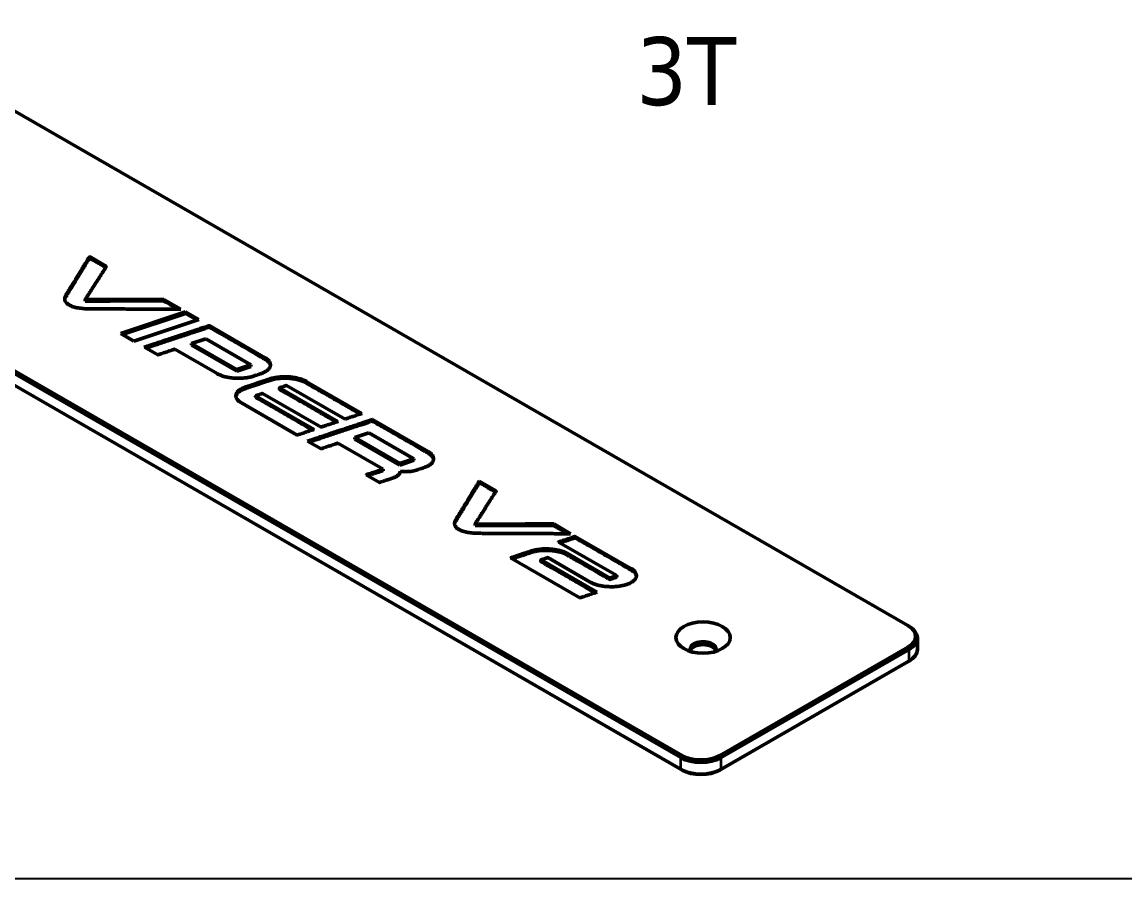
# Model space of a CAD drawing. Header units: millimetres. Extents: x 15 to 962, y -15 to 456.
# Drawn here: x 136.6 to 323.3, y -15.2 to 129.8 of the extents above; entities that cross this region are included whole.
import ezdxf

# ---------------------------------------------------------------- set-up
doc = ezdxf.new("R2010")
doc.units = ezdxf.units.MM
doc.layers.add('외형선(ISO)', color=7, linetype='Continuous', lineweight=50)
doc.layers.add('좁은 외형선(ISO)', color=7, linetype='Continuous', lineweight=35)
doc.styles.get("Standard").update_dxf_attribs({"font": 'tahoma.ttf'})

msp = doc.modelspace()

# ---------------------------------------------------------------- linework, layer by layer
at = {"color": 1}
msp.add_lwpolyline([(14.54, 455.92), (962.05, 455.92), (962.05, -15.22), (14.54, -15.22)], close=True, dxfattribs=at)
at = {"layer": '외형선(ISO)'}
for p, q in [((130.96, 117.23), (286.53, 27.65)), ((248.34, 5.66), (92.78, 95.25)), ((92.57, 94.88), (248.13, 5.3)), ((248.13, 3.33), (92.57, 92.92)), ((92.78, 92.79), (248.34, 3.21)), ((148.05, 90.08), (148.05, 89.83)), ((148.05, 90.08), (150.92, 88.43)), ((144.03, 83.51), (144.03, 83.26)), ((147.33, 82.81), (147.33, 82.57)), ((160.64, 82.83), (163.5, 81.18)), ((160.64, 82.83), (160.64, 82.58)), ((153.33, 77.09), (164.28, 80.73)), ((164.28, 80.48), (153.6, 76.93)), ((164.28, 80.73), (166.54, 79.43)), ((164.28, 80.73), (164.28, 80.48)), ((166.27, 79.34), (164.28, 80.48)), ((166.54, 79.43), (155.58, 75.79)), ((168.32, 78.4), (177.74, 72.98)), ((168.32, 78.4), (168.32, 78.16)), ((155.58, 75.79), (153.33, 77.09)), ((159.62, 73.46), (157.37, 74.76)), ((167.72, 76.16), (165.33, 75.37)), ((165.33, 75.37), (165.33, 75.12)), ((165.33, 75.37), (172.97, 70.97)), ((165.33, 75.12), (172.97, 70.72)), ((175.35, 71.76), (167.72, 76.16)), ((169.65, 70.29), (162.48, 74.42)), ((177.74, 72.98), (177.74, 72.73)), ((172.97, 70.97), (175.35, 71.76)), ((172.97, 70.72), (175.35, 71.51)), ((172.97, 70.97), (172.97, 70.72)), ((175.35, 71.76), (175.35, 71.51)), ((178.55, 69.38), (178.55, 69.13)), ((174.5, 68.03), (174.5, 67.79)), ((180.2, 67.88), (190.1, 62.19)), ((180.2, 67.88), (180.2, 67.64)), ((191.29, 62.58), (181.39, 68.28)), ((184.72, 68.96), (194.14, 63.53)), ((184.72, 68.96), (184.72, 68.71)), ((176.16, 66.54), (186.05, 60.84)), ((176.16, 66.54), (176.16, 66.29)), ((187.24, 61.24), (177.35, 66.93)), ((183.19, 59.89), (173.77, 65.32)), ((195.93, 62.51), (205.35, 57.08)), ((195.93, 62.51), (195.93, 62.26)), ((195.32, 60.26), (192.94, 59.47)), ((202.96, 55.86), (195.32, 60.26)), ((187.23, 57.57), (184.97, 58.87)), ((197.72, 54.12), (190.08, 58.52)), ((192.94, 59.47), (192.94, 59.22)), ((192.94, 59.47), (200.58, 55.07)), ((192.94, 59.22), (200.58, 54.82)), ((205.35, 57.08), (205.35, 56.84)), ((200.58, 55.07), (202.96, 55.86)), ((200.58, 54.82), (202.96, 55.62)), ((200.58, 55.07), (200.58, 54.82)), ((202.96, 55.86), (202.96, 55.62)), ((197.12, 51.87), (194.86, 53.17)), ((197.72, 54.12), (197.72, 53.87)), ((214.02, 52.09), (216.88, 50.44)), ((214.02, 52.09), (214.02, 51.84)), ((210, 45.52), (210, 45.27)), ((213.3, 44.83), (213.3, 44.58)), ((226.6, 44.84), (229.47, 43.19)), ((226.6, 44.84), (226.6, 44.6)), ((237.28, 36.1), (227.39, 41.79)), ((230.25, 42.74), (230.25, 42.5)), ((230.25, 42.74), (239.67, 37.32)), ((222.75, 40.25), (222.75, 40)), ((228.92, 39.83), (236.09, 35.7)), ((228.92, 39.83), (228.92, 39.58)), ((231.03, 32.34), (219.29, 39.1)), ((224.41, 38.75), (233.89, 33.29)), ((224.41, 38.75), (224.41, 38.51)), ((232.76, 35.02), (225.6, 39.15)), ((236.09, 35.7), (236.09, 35.46)), ((237.28, 36.1), (237.28, 35.85)), ((239.67, 37.32), (239.67, 37.07)), ((286.54, 27.64), (286.75, 27.52)), ((288.14, 23.61), (288.14, 25.57)), ((286.53, 23.99), (254.71, 5.66)), ((254.92, 5.3), (286.74, 23.62)), ((254.71, 3.21), (286.53, 21.53)), ((286.74, 21.66), (254.92, 3.33)), ((286.54, 21.54), (286.75, 21.66))]:
    msp.add_line(p, q, dxfattribs=at)
msp.add_ellipse((251.88, 25.62), major_axis=(4.6, 0), ratio=0.575862, dxfattribs=at)
for centre, major_axis, start_param, end_param in [((283.34, 25.82), (4.5, 0), 5.497787, 7.068583), ((283.34, 25.57), (4.8, 0), 5.497787, 7.064731), ((251.88, 23.65), (-2.2, 0), 2.821974, 6.602804), ((251.88, 23.16), (2.2, 0), 0.194825, 2.946768), ((283.34, 23.61), (4.8, 0), 5.497787, 6.283185), ((283.34, 23.37), (4.5, 0), 5.497787, 5.50164), ((251.52, 7.5), (-4.5, 0), 0.785398, 2.356194), ((251.52, 7.25), (4.8, 0), 3.926991, 5.497787), ((251.52, 5.29), (-4.8, 0), 0.785398, 2.356194), ((251.52, 5.04), (4.5, 0), 3.926991, 5.497787)]:
    msp.add_ellipse(centre, major_axis=major_axis, ratio=0.575862, start_param=start_param, end_param=end_param, dxfattribs=at)
for points, knots in [([(144.03, 83.51), (144.03, 83.51), (144.05, 83.54), (144.08, 83.59), (144.14, 83.68), (144.21, 83.8), (144.3, 83.95), (144.41, 84.12), (144.53, 84.32), (144.71, 84.62), (144.97, 85.05), (145.44, 85.8), (146.04, 86.79), (146.65, 87.78), (147.11, 88.53), (147.37, 88.96), (147.56, 89.26), (147.68, 89.46), (147.78, 89.64), (147.87, 89.78), (147.95, 89.9), (148, 89.99), (148.03, 90.05), (148.05, 90.07), (148.05, 90.08)], [-1.209734, -1.209734, -1.209734, -1.209734, -1.206264, -1.196148, -1.17983, -1.157753, -1.13036, -1.098094, -1.061397, -1.020713, -0.929156, -0.826967, -0.604867, -0.382767, -0.280578, -0.189021, -0.148337, -0.11164, -0.079374, -0.051981, -0.029904, -0.013586, -0.00347, 0, 0, 0, 0]), ([(148.05, 89.83), (148.05, 89.82), (148.03, 89.8), (148, 89.75), (147.95, 89.66), (147.87, 89.54), (147.78, 89.39), (147.68, 89.22), (147.56, 89.02), (147.37, 88.71), (147.11, 88.29), (146.65, 87.53), (146.04, 86.55), (145.44, 85.56), (144.97, 84.8), (144.71, 84.38), (144.53, 84.07), (144.41, 83.88), (144.3, 83.7), (144.21, 83.55), (144.14, 83.43), (144.08, 83.35), (144.05, 83.29), (144.03, 83.27), (144.03, 83.26)], [0, 0, 0, 0, 0.00347, 0.013586, 0.029904, 0.051981, 0.079374, 0.11164, 0.148337, 0.189021, 0.280578, 0.382767, 0.604867, 0.826967, 0.929156, 1.020713, 1.061397, 1.098094, 1.13036, 1.157753, 1.17983, 1.196148, 1.206264, 1.209734, 1.209734, 1.209734, 1.209734]), ([(150.8, 88.25), (150.8, 88.25), (150.78, 88.26), (150.73, 88.29), (150.65, 88.34), (150.56, 88.39), (150.43, 88.46), (150.24, 88.57), (149.92, 88.76), (149.49, 89.01), (149.05, 89.25), (148.73, 89.44), (148.54, 89.55), (148.41, 89.63), (148.32, 89.68), (148.24, 89.72), (148.18, 89.76), (148.13, 89.79), (148.09, 89.81), (148.07, 89.82), (148.06, 89.83), (148.05, 89.83)], [0.0161986, 0.0161986, 0.0161986, 0.0161986, 0.0174055, 0.0265781, 0.0373823, 0.0496701, 0.0632929, 0.0939503, 0.128168, 0.2025372, 0.2769063, 0.311124, 0.3417815, 0.3554043, 0.367692, 0.3784963, 0.3876688, 0.3950612, 0.4005252, 0.4039123, 0.4050743, 0.4050743, 0.4050743, 0.4050743]), ([(150.92, 88.43), (150.91, 88.42), (150.9, 88.4), (150.87, 88.35), (150.82, 88.28), (150.76, 88.18), (150.68, 88.05), (150.58, 87.9), (150.47, 87.73), (150.31, 87.47), (150.08, 87.11), (149.66, 86.46), (149.12, 85.62), (148.58, 84.77), (148.17, 84.13), (147.94, 83.77), (147.77, 83.51), (147.67, 83.34), (147.57, 83.19), (147.49, 83.06), (147.43, 82.96), (147.38, 82.89), (147.35, 82.84), (147.33, 82.82), (147.33, 82.81)], [-1.038741, -1.038741, -1.038741, -1.038741, -1.035762, -1.027076, -1.013064, -0.994108, -0.970587, -0.942881, -0.911371, -0.876438, -0.797822, -0.710077, -0.519371, -0.328664, -0.240919, -0.162303, -0.12737, -0.09586, -0.068155, -0.044633, -0.025677, -0.011666, -0.00298, 0, 0, 0, 0]), ([(147.96, 81.24), (147.8, 81.25), (147.49, 81.25), (147.03, 81.28), (146.57, 81.33), (146.12, 81.39), (145.69, 81.48), (145.29, 81.6), (144.92, 81.73), (144.59, 81.9), (144.31, 82.08), (144.11, 82.27), (143.96, 82.48), (143.88, 82.68), (143.85, 82.89), (143.87, 83.1), (143.92, 83.31), (143.99, 83.44), (144.03, 83.51)], [-0.6642697, -0.6642697, -0.6642697, -0.6642697, -0.6178595, -0.5710344, -0.5242492, -0.4778907, -0.4322506, -0.3874899, -0.3435943, -0.3003224, -0.2581105, -0.2186934, -0.1811028, -0.1445377, -0.1084094, -0.0723531, -0.036211, 0, 0, 0, 0]), ([(144.03, 83.26), (143.99, 83.19), (143.92, 83.06), (143.88, 82.9), (143.87, 82.82), (143.86, 82.8)], [0, 0, 0, 0, 0.03621102, 0.07235307, 0.08251559, 0.08251559, 0.08251559, 0.08251559]), ([(147.33, 82.81), (147.34, 82.81), (147.39, 82.81), (147.5, 82.81), (147.68, 82.81), (147.92, 82.81), (148.22, 82.81), (148.58, 82.81), (148.98, 82.81), (149.6, 82.82), (150.46, 82.82), (151.98, 82.82), (153.98, 82.82), (155.99, 82.82), (157.51, 82.83), (158.37, 82.83), (158.99, 82.83), (159.39, 82.83), (159.75, 82.83), (160.05, 82.83), (160.29, 82.83), (160.46, 82.83), (160.57, 82.83), (160.62, 82.83), (160.64, 82.83)], [-1.330586, -1.330586, -1.330586, -1.330586, -1.326769, -1.315643, -1.297695, -1.273412, -1.243283, -1.207793, -1.16743, -1.122682, -1.021978, -0.90958, -0.665293, -0.421006, -0.308608, -0.207904, -0.163156, -0.122793, -0.087303, -0.057174, -0.032891, -0.014943, -0.003817, 0, 0, 0, 0]), ([(160.64, 82.58), (160.62, 82.58), (160.57, 82.58), (160.46, 82.58), (160.29, 82.58), (160.05, 82.58), (159.75, 82.58), (159.39, 82.58), (158.99, 82.58), (158.37, 82.58), (157.51, 82.58), (155.99, 82.58), (153.98, 82.58), (151.98, 82.57), (150.46, 82.57), (149.6, 82.57), (148.98, 82.57), (148.58, 82.57), (148.22, 82.57), (147.92, 82.57), (147.68, 82.57), (147.5, 82.57), (147.39, 82.57), (147.34, 82.57), (147.33, 82.57)], [0, 0, 0, 0, 0.003817, 0.014943, 0.032891, 0.057174, 0.087303, 0.122793, 0.163156, 0.207904, 0.308608, 0.421006, 0.665293, 0.90958, 1.021978, 1.122682, 1.16743, 1.207793, 1.243283, 1.273412, 1.297695, 1.315643, 1.326769, 1.330586, 1.330586, 1.330586, 1.330586]), ([(163.07, 81.18), (163.07, 81.19), (162.99, 81.23), (162.83, 81.32), (162.5, 81.51), (162.07, 81.76), (161.64, 82.01), (161.31, 82.2), (161.12, 82.3), (160.99, 82.38), (160.9, 82.43), (160.83, 82.47), (160.76, 82.51), (160.71, 82.54), (160.67, 82.56), (160.65, 82.58), (160.64, 82.58), (160.64, 82.58)], [0.0606661, 0.0606661, 0.0606661, 0.0606661, 0.0632929, 0.0939503, 0.128168, 0.2025372, 0.2769063, 0.311124, 0.3417815, 0.3554043, 0.367692, 0.3784963, 0.3876688, 0.3950612, 0.4005252, 0.4039123, 0.4050743, 0.4050743, 0.4050743, 0.4050743]), ([(163.5, 81.18), (163.49, 81.18), (163.43, 81.18), (163.3, 81.18), (163.09, 81.18), (162.81, 81.18), (162.46, 81.18), (162.05, 81.19), (161.58, 81.19), (160.85, 81.19), (159.85, 81.19), (158.07, 81.2), (155.73, 81.21), (153.39, 81.22), (151.61, 81.23), (150.6, 81.23), (149.88, 81.24), (149.41, 81.24), (149, 81.24), (148.65, 81.24), (148.37, 81.24), (148.16, 81.24), (148.03, 81.24), (147.97, 81.24), (147.96, 81.24)], [-1.554386, -1.554386, -1.554386, -1.554386, -1.549927, -1.53693, -1.515963, -1.487596, -1.452398, -1.410939, -1.363788, -1.311513, -1.193872, -1.062569, -0.777193, -0.491817, -0.360514, -0.242873, -0.190598, -0.143447, -0.101988, -0.06679, -0.038423, -0.017456, -0.004459, 0, 0, 0, 0]), ([(157.37, 74.76), (157.38, 74.77), (157.42, 74.78), (157.51, 74.81), (157.65, 74.86), (157.85, 74.92), (158.1, 75.01), (158.39, 75.1), (158.72, 75.21), (159.23, 75.38), (159.94, 75.62), (161.19, 76.04), (162.84, 76.58), (164.49, 77.13), (165.75, 77.55), (166.45, 77.78), (166.96, 77.95), (167.3, 78.06), (167.59, 78.16), (167.83, 78.24), (168.03, 78.31), (168.18, 78.36), (168.27, 78.39), (168.31, 78.4), (168.32, 78.4)], [0, 0, 0, 0, 0.003629, 0.014206, 0.031268, 0.054353, 0.082996, 0.116735, 0.155106, 0.197647, 0.293382, 0.400234, 0.632469, 0.864704, 0.971557, 1.067292, 1.109832, 1.148204, 1.181942, 1.210586, 1.23367, 1.250733, 1.26131, 1.264939, 1.264939, 1.264939, 1.264939]), ([(168.32, 78.16), (168.31, 78.16), (168.27, 78.14), (168.18, 78.11), (168.03, 78.06), (167.83, 78), (167.59, 77.92), (167.3, 77.82), (166.96, 77.71), (166.45, 77.54), (165.75, 77.3), (164.49, 76.89), (162.84, 76.34), (161.19, 75.79), (159.94, 75.37), (159.23, 75.14), (158.72, 74.97), (158.39, 74.86), (158.1, 74.76), (157.85, 74.68), (157.7, 74.63), (157.64, 74.61), (157.64, 74.61)], [-1.264939, -1.264939, -1.264939, -1.264939, -1.26131, -1.250733, -1.23367, -1.210586, -1.181942, -1.148204, -1.109832, -1.067292, -0.971557, -0.864704, -0.632469, -0.400234, -0.293382, -0.197647, -0.155106, -0.116735, -0.082996, -0.054353, -0.031268, -0.031179, -0.031179, -0.031179, -0.031179]), ([(177.74, 72.73), (177.73, 72.74), (177.7, 72.76), (177.62, 72.8), (177.49, 72.88), (177.32, 72.97), (177.11, 73.1), (176.86, 73.24), (176.58, 73.41), (176.14, 73.66), (175.53, 74.01), (174.45, 74.63), (173.03, 75.45), (171.61, 76.26), (170.53, 76.89), (169.92, 77.24), (169.49, 77.49), (169.2, 77.65), (168.95, 77.8), (168.74, 77.92), (168.57, 78.02), (168.44, 78.09), (168.36, 78.13), (168.33, 78.15), (168.32, 78.16)], [-1.332494, -1.332494, -1.332494, -1.332494, -1.328672, -1.317529, -1.299556, -1.275238, -1.245065, -1.209525, -1.169104, -1.124292, -1.023444, -0.910885, -0.666247, -0.421609, -0.30905, -0.208202, -0.16339, -0.122969, -0.087429, -0.057256, -0.032938, -0.014965, -0.003822, 0, 0, 0, 0]), ([(162.48, 74.42), (162.47, 74.41), (162.46, 74.41), (162.44, 74.4), (162.4, 74.39), (162.35, 74.37), (162.29, 74.35), (162.21, 74.33), (162.12, 74.3), (161.99, 74.25), (161.81, 74.19), (161.48, 74.08), (161.05, 73.94), (160.62, 73.8), (160.29, 73.69), (160.11, 73.63), (159.97, 73.58), (159.89, 73.55), (159.81, 73.53), (159.75, 73.51), (159.69, 73.49), (159.66, 73.48), (159.63, 73.47), (159.62, 73.47), (159.62, 73.46)], [0, 0, 0, 0, 0.0009466, 0.0037059, 0.0081569, 0.014179, 0.0216511, 0.0304526, 0.0404625, 0.0515599, 0.0765343, 0.1044089, 0.1649918, 0.2255747, 0.2534493, 0.2784236, 0.2895211, 0.299531, 0.3083324, 0.3158046, 0.3218266, 0.3262777, 0.329037, 0.3299836, 0.3299836, 0.3299836, 0.3299836]), ([(177.74, 72.98), (177.83, 72.92), (178.01, 72.82), (178.22, 72.64), (178.4, 72.47), (178.54, 72.28), (178.63, 72.1), (178.68, 71.91), (178.69, 71.72), (178.66, 71.53), (178.59, 71.35), (178.48, 71.17), (178.33, 71), (178.14, 70.83), (177.92, 70.67), (177.65, 70.52), (177.35, 70.38), (177.13, 70.3), (177.01, 70.26)], [0, 0, 0, 0, 0.0388609, 0.0759735, 0.1116104, 0.1460458, 0.1795544, 0.2124096, 0.2448819, 0.2772374, 0.3097365, 0.3426331, 0.3761738, 0.4105988, 0.446142, 0.4830322, 0.521494, 0.561749, 0.561749, 0.561749, 0.561749]), ([(178.68, 71.64), (178.68, 71.65), (178.67, 71.72), (178.63, 71.85), (178.54, 72.04), (178.4, 72.22), (178.22, 72.4), (178.01, 72.57), (177.83, 72.68), (177.74, 72.73)], [-0.2160035, -0.2160035, -0.2160035, -0.2160035, -0.2124096, -0.1795544, -0.1460458, -0.1116104, -0.0759735, -0.0388609, 0, 0, 0, 0]), ([(175.82, 69.87), (175.7, 69.83), (175.46, 69.75), (175.07, 69.66), (174.67, 69.59), (174.26, 69.54), (173.85, 69.51), (173.43, 69.49), (173, 69.49), (172.58, 69.51), (172.17, 69.55), (171.76, 69.6), (171.36, 69.68), (170.98, 69.76), (170.61, 69.87), (170.26, 69.99), (169.94, 70.13), (169.74, 70.23), (169.65, 70.29)], [0, 0, 0, 0, 0.0412974, 0.0827637, 0.1244432, 0.1663395, 0.2084236, 0.250641, 0.2929195, 0.3351754, 0.3773204, 0.4192681, 0.4609401, 0.5022738, 0.5432287, 0.5837954, 0.6240033, 0.6639298, 0.6639298, 0.6639298, 0.6639298]), ([(174.5, 68.03), (174.5, 68.04), (174.52, 68.04), (174.55, 68.05), (174.6, 68.07), (174.68, 68.09), (174.77, 68.12), (174.88, 68.16), (175, 68.2), (175.19, 68.26), (175.45, 68.35), (175.91, 68.5), (176.52, 68.71), (177.13, 68.91), (177.59, 69.06), (177.86, 69.15), (178.04, 69.21), (178.17, 69.25), (178.27, 69.29), (178.37, 69.32), (178.44, 69.34), (178.49, 69.36), (178.53, 69.37), (178.54, 69.38), (178.55, 69.38)], [0, 0, 0, 0, 0.001341, 0.00525, 0.0115557, 0.0200869, 0.0306725, 0.0431412, 0.0573219, 0.0730434, 0.1084237, 0.1479128, 0.2337387, 0.3195647, 0.3590538, 0.3944341, 0.4101556, 0.4243363, 0.436805, 0.4473906, 0.4559218, 0.4622275, 0.4661365, 0.4674775, 0.4674775, 0.4674775, 0.4674775]), ([(178.55, 69.13), (178.54, 69.13), (178.53, 69.13), (178.49, 69.12), (178.44, 69.1), (178.37, 69.07), (178.27, 69.04), (178.17, 69.01), (178.04, 68.97), (177.86, 68.91), (177.59, 68.82), (177.13, 68.66), (176.52, 68.46), (175.91, 68.26), (175.45, 68.1), (175.19, 68.02), (175, 67.96), (174.88, 67.91), (174.77, 67.88), (174.68, 67.85), (174.6, 67.82), (174.55, 67.81), (174.52, 67.8), (174.5, 67.79), (174.5, 67.79)], [-0.4674775, -0.4674775, -0.4674775, -0.4674775, -0.4661365, -0.4622275, -0.4559218, -0.4473906, -0.436805, -0.4243363, -0.4101556, -0.3944341, -0.3590538, -0.3195647, -0.2337387, -0.1479128, -0.1084237, -0.0730434, -0.0573219, -0.0431412, -0.0306725, -0.0200869, -0.0115557, -0.00525, -0.001341, 0, 0, 0, 0]), ([(177.01, 70.26), (177.01, 70.26), (177.01, 70.26), (177, 70.26), (176.98, 70.25), (176.96, 70.25), (176.93, 70.24), (176.9, 70.23), (176.87, 70.21), (176.81, 70.2), (176.73, 70.17), (176.6, 70.12), (176.42, 70.06), (176.24, 70.01), (176.1, 69.96), (176.02, 69.93), (175.97, 69.92), (175.93, 69.9), (175.9, 69.89), (175.88, 69.88), (175.85, 69.88), (175.84, 69.87), (175.83, 69.87), (175.82, 69.87), (175.82, 69.87)], [0, 0, 0, 0, 0.0003944, 0.0015441, 0.0033987, 0.0059079, 0.0090214, 0.0126886, 0.0168595, 0.0214834, 0.0318895, 0.0435039, 0.068747, 0.09399, 0.1056044, 0.1160105, 0.1206345, 0.1248053, 0.1284725, 0.131586, 0.1340952, 0.1359498, 0.1370995, 0.1374939, 0.1374939, 0.1374939, 0.1374939]), ([(178.55, 69.38), (178.67, 69.42), (178.91, 69.49), (179.3, 69.58), (179.69, 69.65), (180.1, 69.71), (180.52, 69.74), (180.94, 69.76), (181.36, 69.75), (181.78, 69.73), (182.2, 69.7), (182.61, 69.64), (183.01, 69.57), (183.39, 69.48), (183.76, 69.38), (184.11, 69.26), (184.43, 69.12), (184.63, 69.01), (184.72, 68.96)], [0, 0, 0, 0, 0.0412843, 0.0827398, 0.1244105, 0.1663, 0.2083788, 0.2505924, 0.2928682, 0.3351224, 0.3772665, 0.4192138, 0.4608858, 0.5022196, 0.5431748, 0.5837416, 0.6239495, 0.6638761, 0.6638761, 0.6638761, 0.6638761]), ([(184.72, 68.71), (184.63, 68.77), (184.43, 68.87), (184.11, 69.01), (183.76, 69.13), (183.39, 69.24), (183.01, 69.33), (182.61, 69.4), (182.2, 69.45), (181.78, 69.49), (181.36, 69.51), (180.94, 69.51), (180.52, 69.5), (180.1, 69.46), (179.69, 69.41), (179.3, 69.34), (178.91, 69.25), (178.67, 69.17), (178.55, 69.13)], [-0.6638761, -0.6638761, -0.6638761, -0.6638761, -0.6239495, -0.5837416, -0.5431748, -0.5022196, -0.4608858, -0.4192138, -0.3772665, -0.3351224, -0.2928682, -0.2505924, -0.2083788, -0.1663, -0.1244105, -0.0827398, -0.0412843, 0, 0, 0, 0]), ([(173.77, 65.32), (173.68, 65.37), (173.5, 65.48), (173.29, 65.65), (173.11, 65.83), (172.97, 66.02), (172.88, 66.2), (172.83, 66.39), (172.82, 66.58), (172.85, 66.76), (172.92, 66.95), (173.03, 67.13), (173.18, 67.3), (173.37, 67.47), (173.59, 67.63), (173.86, 67.78), (174.16, 67.91), (174.38, 67.99), (174.5, 68.03)], [0, 0, 0, 0, 0.0388609, 0.0759734, 0.1116102, 0.1460455, 0.1795539, 0.2124089, 0.2448812, 0.2772368, 0.3097365, 0.3426341, 0.3761766, 0.4106042, 0.4461509, 0.4830457, 0.5215134, 0.5617757, 0.5617757, 0.5617757, 0.5617757]), ([(174.5, 67.79), (174.38, 67.75), (174.16, 67.67), (173.86, 67.53), (173.59, 67.38), (173.37, 67.22), (173.18, 67.06), (173.03, 66.88), (172.92, 66.7), (172.86, 66.54), (172.84, 66.45), (172.83, 66.41)], [-0.5617757, -0.5617757, -0.5617757, -0.5617757, -0.5215134, -0.4830457, -0.4461509, -0.4106042, -0.3761766, -0.3426341, -0.3097365, -0.2772368, -0.2586006, -0.2586006, -0.2586006, -0.2586006]), ([(181.39, 68.28), (181.39, 68.28), (181.39, 68.28), (181.38, 68.27), (181.36, 68.27), (181.34, 68.26), (181.31, 68.25), (181.28, 68.24), (181.25, 68.23), (181.19, 68.21), (181.12, 68.19), (180.98, 68.14), (180.8, 68.08), (180.62, 68.02), (180.48, 67.98), (180.41, 67.95), (180.35, 67.93), (180.32, 67.92), (180.28, 67.91), (180.26, 67.9), (180.24, 67.89), (180.22, 67.89), (180.21, 67.89), (180.21, 67.88), (180.2, 67.88)], [0, 0, 0, 0, 0.0003944, 0.0015441, 0.0033987, 0.0059079, 0.0090214, 0.0126886, 0.0168595, 0.0214834, 0.0318895, 0.0435039, 0.068747, 0.09399, 0.1056044, 0.1160105, 0.1206345, 0.1248053, 0.1284725, 0.131586, 0.1340952, 0.1359498, 0.1370995, 0.1374939, 0.1374939, 0.1374939, 0.1374939]), ([(189.83, 62.1), (189.77, 62.13), (189.65, 62.2), (189.43, 62.32), (189.17, 62.48), (188.87, 62.65), (188.41, 62.91), (187.77, 63.28), (186.64, 63.93), (185.15, 64.79), (183.66, 65.65), (182.53, 66.3), (181.89, 66.67), (181.43, 66.93), (181.13, 67.11), (180.87, 67.26), (180.64, 67.39), (180.46, 67.49), (180.33, 67.57), (180.25, 67.61), (180.21, 67.63), (180.2, 67.64)], [-1.36073, -1.36073, -1.36073, -1.36073, -1.338806, -1.307129, -1.269816, -1.227381, -1.180335, -1.07446, -0.95629, -0.699458, -0.442626, -0.324455, -0.218581, -0.171534, -0.129099, -0.091787, -0.06011, -0.03458, -0.01571, -0.004013, 0, 0, 0, 0]), ([(193.87, 63.44), (193.83, 63.47), (193.71, 63.54), (193.51, 63.65), (193.26, 63.8), (192.98, 63.96), (192.54, 64.21), (191.93, 64.56), (190.85, 65.18), (189.43, 66), (188.01, 66.82), (186.94, 67.44), (186.33, 67.79), (185.89, 68.04), (185.6, 68.21), (185.35, 68.35), (185.14, 68.47), (184.97, 68.57), (184.84, 68.64), (184.77, 68.69), (184.73, 68.71), (184.72, 68.71)], [-1.294308, -1.294308, -1.294308, -1.294308, -1.275238, -1.245065, -1.209525, -1.169104, -1.124292, -1.023444, -0.910885, -0.666247, -0.421609, -0.30905, -0.208202, -0.16339, -0.122969, -0.087429, -0.057256, -0.032938, -0.014965, -0.003822, 0, 0, 0, 0]), ([(177.35, 66.93), (177.35, 66.93), (177.34, 66.93), (177.33, 66.93), (177.31, 66.92), (177.29, 66.92), (177.27, 66.91), (177.23, 66.9), (177.2, 66.89), (177.14, 66.87), (177.07, 66.84), (176.93, 66.8), (176.75, 66.74), (176.57, 66.68), (176.44, 66.63), (176.36, 66.61), (176.3, 66.59), (176.27, 66.58), (176.24, 66.56), (176.21, 66.56), (176.19, 66.55), (176.17, 66.54), (176.16, 66.54), (176.16, 66.54), (176.16, 66.54)], [0, 0, 0, 0, 0.0003944, 0.0015441, 0.0033987, 0.0059079, 0.0090214, 0.0126886, 0.0168595, 0.0214834, 0.0318895, 0.0435039, 0.068747, 0.09399, 0.1056044, 0.1160105, 0.1206345, 0.1248053, 0.1284725, 0.131586, 0.1340952, 0.1359498, 0.1370995, 0.1374939, 0.1374939, 0.1374939, 0.1374939]), ([(185.78, 60.75), (185.73, 60.78), (185.6, 60.85), (185.38, 60.98), (185.12, 61.13), (184.82, 61.3), (184.36, 61.57), (183.72, 61.93), (182.59, 62.59), (181.1, 63.44), (179.61, 64.3), (178.48, 64.96), (177.84, 65.32), (177.38, 65.59), (177.08, 65.76), (176.82, 65.91), (176.6, 66.04), (176.42, 66.14), (176.28, 66.22), (176.2, 66.27), (176.16, 66.29), (176.16, 66.29)], [-1.36073, -1.36073, -1.36073, -1.36073, -1.338806, -1.307129, -1.269816, -1.227381, -1.180335, -1.07446, -0.95629, -0.699458, -0.442626, -0.324455, -0.218581, -0.171534, -0.129099, -0.091787, -0.06011, -0.03458, -0.01571, -0.004013, 0, 0, 0, 0]), ([(194.14, 63.53), (194.14, 63.53), (194.13, 63.53), (194.11, 63.52), (194.07, 63.51), (194.02, 63.49), (193.95, 63.47), (193.88, 63.45), (193.79, 63.42), (193.66, 63.37), (193.47, 63.31), (193.15, 63.2), (192.72, 63.06), (192.29, 62.92), (191.96, 62.81), (191.77, 62.75), (191.64, 62.7), (191.55, 62.67), (191.48, 62.65), (191.41, 62.63), (191.36, 62.61), (191.32, 62.6), (191.3, 62.59), (191.29, 62.58), (191.29, 62.58)], [0, 0, 0, 0, 0.0009466, 0.0037059, 0.0081569, 0.014179, 0.0216511, 0.0304526, 0.0404625, 0.0515599, 0.0765343, 0.1044089, 0.1649918, 0.2255747, 0.2534493, 0.2784236, 0.2895211, 0.299531, 0.3083324, 0.3158046, 0.3218266, 0.3262777, 0.329037, 0.3299836, 0.3299836, 0.3299836, 0.3299836]), ([(184.97, 58.87), (184.98, 58.87), (185.02, 58.88), (185.11, 58.91), (185.26, 58.96), (185.46, 59.03), (185.71, 59.11), (186, 59.21), (186.33, 59.32), (186.84, 59.49), (187.55, 59.72), (188.8, 60.14), (190.45, 60.69), (192.1, 61.23), (193.35, 61.65), (194.06, 61.89), (194.57, 62.06), (194.9, 62.17), (195.19, 62.26), (195.44, 62.35), (195.64, 62.41), (195.79, 62.46), (195.88, 62.49), (195.92, 62.5), (195.93, 62.51)], [-1.264939, -1.264939, -1.264939, -1.264939, -1.26131, -1.250733, -1.23367, -1.210586, -1.181942, -1.148204, -1.109832, -1.067292, -0.971557, -0.864704, -0.632469, -0.400234, -0.293382, -0.197647, -0.155106, -0.116735, -0.082996, -0.054353, -0.031268, -0.014206, -0.003629, 0, 0, 0, 0]), ([(195.93, 62.26), (195.92, 62.26), (195.88, 62.24), (195.79, 62.21), (195.64, 62.17), (195.44, 62.1), (195.19, 62.02), (194.9, 61.92), (194.57, 61.81), (194.06, 61.64), (193.35, 61.41), (192.1, 60.99), (190.45, 60.44), (188.8, 59.89), (187.55, 59.48), (186.84, 59.24), (186.33, 59.07), (186, 58.96), (185.71, 58.86), (185.46, 58.78), (185.31, 58.73), (185.24, 58.71), (185.24, 58.71)], [0, 0, 0, 0, 0.003629, 0.014206, 0.031268, 0.054353, 0.082996, 0.116735, 0.155106, 0.197647, 0.293382, 0.400234, 0.632469, 0.864704, 0.971557, 1.067292, 1.109832, 1.148204, 1.181942, 1.210586, 1.23367, 1.23376, 1.23376, 1.23376, 1.23376]), ([(190.1, 62.19), (190.09, 62.19), (190.08, 62.18), (190.06, 62.18), (190.02, 62.16), (189.97, 62.15), (189.9, 62.12), (189.83, 62.1), (189.74, 62.07), (189.61, 62.03), (189.42, 61.96), (189.1, 61.86), (188.67, 61.71), (188.24, 61.57), (187.91, 61.46), (187.72, 61.4), (187.59, 61.36), (187.51, 61.33), (187.43, 61.3), (187.37, 61.28), (187.31, 61.26), (187.28, 61.25), (187.25, 61.24), (187.24, 61.24), (187.24, 61.24)], [0, 0, 0, 0, 0.0009466, 0.0037059, 0.0081569, 0.014179, 0.0216511, 0.0304526, 0.0404625, 0.0515599, 0.0765343, 0.1044089, 0.1649918, 0.2255747, 0.2534493, 0.2784236, 0.2895211, 0.299531, 0.3083324, 0.3158046, 0.3218266, 0.3262777, 0.329037, 0.3299836, 0.3299836, 0.3299836, 0.3299836]), ([(205.35, 56.84), (205.34, 56.84), (205.31, 56.86), (205.23, 56.91), (205.1, 56.98), (204.93, 57.08), (204.72, 57.2), (204.47, 57.34), (204.18, 57.51), (203.75, 57.76), (203.14, 58.11), (202.06, 58.73), (200.64, 59.55), (199.22, 60.37), (198.14, 60.99), (197.53, 61.34), (197.09, 61.59), (196.81, 61.75), (196.56, 61.9), (196.35, 62.02), (196.18, 62.12), (196.05, 62.19), (195.97, 62.24), (195.94, 62.26), (195.93, 62.26)], [0, 0, 0, 0, 0.003823, 0.014965, 0.032939, 0.057257, 0.087431, 0.122973, 0.163394, 0.208208, 0.309058, 0.42162, 0.666264, 0.910908, 1.02347, 1.124321, 1.169134, 1.209556, 1.245098, 1.275271, 1.299589, 1.317564, 1.328706, 1.332528, 1.332528, 1.332528, 1.332528]), ([(186.05, 60.84), (186.04, 60.84), (186.03, 60.84), (186.01, 60.83), (185.97, 60.82), (185.92, 60.8), (185.86, 60.78), (185.78, 60.75), (185.69, 60.72), (185.56, 60.68), (185.38, 60.62), (185.05, 60.51), (184.62, 60.37), (184.19, 60.22), (183.86, 60.11), (183.68, 60.05), (183.54, 60.01), (183.46, 59.98), (183.38, 59.96), (183.32, 59.93), (183.26, 59.92), (183.23, 59.9), (183.2, 59.9), (183.19, 59.89), (183.19, 59.89)], [0, 0, 0, 0, 0.0009466, 0.0037059, 0.0081569, 0.014179, 0.0216511, 0.0304526, 0.0404625, 0.0515599, 0.0765343, 0.1044089, 0.1649918, 0.2255747, 0.2534493, 0.2784236, 0.2895211, 0.299531, 0.3083324, 0.3158046, 0.3218266, 0.3262777, 0.329037, 0.3299836, 0.3299836, 0.3299836, 0.3299836]), ([(190.08, 58.52), (190.08, 58.52), (190.07, 58.51), (190.05, 58.5), (190.01, 58.49), (189.96, 58.48), (189.89, 58.45), (189.82, 58.43), (189.73, 58.4), (189.6, 58.36), (189.41, 58.29), (189.09, 58.19), (188.66, 58.04), (188.22, 57.9), (187.9, 57.79), (187.71, 57.73), (187.58, 57.68), (187.49, 57.66), (187.42, 57.63), (187.35, 57.61), (187.3, 57.59), (187.26, 57.58), (187.24, 57.57), (187.23, 57.57), (187.23, 57.57)], [-0.3299836, -0.3299836, -0.3299836, -0.3299836, -0.329037, -0.3262777, -0.3218266, -0.3158046, -0.3083324, -0.299531, -0.2895211, -0.2784236, -0.2534493, -0.2255747, -0.1649918, -0.1044089, -0.0765343, -0.0515599, -0.0404625, -0.0304526, -0.0216511, -0.014179, -0.0081569, -0.0037059, -0.0009466, 0, 0, 0, 0]), ([(205.35, 57.08), (205.44, 57.03), (205.61, 56.92), (205.83, 56.75), (206.01, 56.57), (206.14, 56.38), (206.24, 56.2), (206.29, 56.01), (206.3, 55.82), (206.27, 55.64), (206.2, 55.45), (206.09, 55.27), (205.94, 55.1), (205.75, 54.93), (205.53, 54.77), (205.26, 54.62), (204.96, 54.48), (204.73, 54.41), (204.62, 54.36)], [-0.5617304, -0.5617304, -0.5617304, -0.5617304, -0.5228698, -0.4857584, -0.4501231, -0.4156897, -0.3821834, -0.3493305, -0.3168605, -0.2845071, -0.2520097, -0.2191145, -0.1855747, -0.1511503, -0.1156072, -0.078717, -0.0402552, 0, 0, 0, 0]), ([(206.28, 55.74), (206.28, 55.75), (206.27, 55.82), (206.24, 55.95), (206.14, 56.14), (206.01, 56.32), (205.83, 56.5), (205.61, 56.68), (205.44, 56.78), (205.35, 56.84)], [0.3457562, 0.3457562, 0.3457562, 0.3457562, 0.3493305, 0.3821834, 0.4156897, 0.4501231, 0.4857584, 0.5228698, 0.5617304, 0.5617304, 0.5617304, 0.5617304]), ([(204.62, 54.36), (204.62, 54.36), (204.61, 54.36), (204.6, 54.36), (204.59, 54.35), (204.57, 54.35), (204.54, 54.34), (204.51, 54.33), (204.47, 54.32), (204.42, 54.3), (204.34, 54.27), (204.2, 54.23), (204.02, 54.17), (203.85, 54.11), (203.71, 54.06), (203.63, 54.04), (203.58, 54.02), (203.54, 54.01), (203.51, 54), (203.48, 53.99), (203.46, 53.98), (203.44, 53.97), (203.43, 53.97), (203.43, 53.97), (203.43, 53.97)], [-0.1374939, -0.1374939, -0.1374939, -0.1374939, -0.1370995, -0.1359498, -0.1340952, -0.131586, -0.1284725, -0.1248053, -0.1206345, -0.1160105, -0.1056044, -0.09399, -0.068747, -0.0435039, -0.0318895, -0.0214834, -0.0168595, -0.0126886, -0.0090214, -0.0059079, -0.0033987, -0.0015441, -0.0003944, 0, 0, 0, 0]), ([(194.86, 53.17), (194.87, 53.17), (194.88, 53.17), (194.9, 53.18), (194.94, 53.19), (194.99, 53.21), (195.06, 53.23), (195.13, 53.26), (195.22, 53.29), (195.35, 53.33), (195.54, 53.39), (195.86, 53.5), (196.29, 53.64), (196.72, 53.79), (197.05, 53.9), (197.24, 53.96), (197.37, 54), (197.45, 54.03), (197.53, 54.06), (197.6, 54.08), (197.65, 54.09), (197.69, 54.11), (197.71, 54.11), (197.72, 54.12), (197.72, 54.12)], [-0.3299836, -0.3299836, -0.3299836, -0.3299836, -0.329037, -0.3262777, -0.3218266, -0.3158046, -0.3083324, -0.299531, -0.2895211, -0.2784236, -0.2534493, -0.2255747, -0.1649918, -0.1044089, -0.0765343, -0.0515599, -0.0404625, -0.0304526, -0.0216511, -0.014179, -0.0081569, -0.0037059, -0.0009466, 0, 0, 0, 0]), ([(197.72, 53.87), (197.72, 53.87), (197.71, 53.87), (197.69, 53.86), (197.65, 53.85), (197.6, 53.83), (197.53, 53.81), (197.45, 53.78), (197.37, 53.76), (197.24, 53.71), (197.05, 53.65), (196.72, 53.54), (196.29, 53.4), (195.86, 53.26), (195.54, 53.15), (195.35, 53.09), (195.22, 53.04), (195.16, 53.02), (195.13, 53.01)], [0, 0, 0, 0, 0.0009466, 0.0037059, 0.0081569, 0.014179, 0.0216511, 0.0304526, 0.0404625, 0.0515599, 0.0765343, 0.1044089, 0.1649918, 0.2255747, 0.2534493, 0.2784236, 0.2895211, 0.298805, 0.298805, 0.298805, 0.298805]), ([(199.38, 52.62), (199.38, 52.62), (199.37, 52.62), (199.35, 52.61), (199.32, 52.6), (199.28, 52.59), (199.23, 52.57), (199.17, 52.55), (199.1, 52.53), (199, 52.49), (198.85, 52.45), (198.59, 52.36), (198.25, 52.25), (197.91, 52.13), (197.65, 52.05), (197.5, 52), (197.4, 51.96), (197.33, 51.94), (197.27, 51.92), (197.22, 51.9), (197.18, 51.89), (197.15, 51.88), (197.13, 51.87), (197.12, 51.87), (197.12, 51.87)], [-0.2612577, -0.2612577, -0.2612577, -0.2612577, -0.2605083, -0.2583237, -0.2547996, -0.2500318, -0.2441159, -0.2371475, -0.2292224, -0.2204362, -0.2006633, -0.1785942, -0.1306289, -0.0826636, -0.0605944, -0.0408215, -0.0320353, -0.0241102, -0.0171418, -0.0112259, -0.0064581, -0.002934, -0.0007495, 0, 0, 0, 0]), ([(200.62, 53.75), (200.62, 53.72), (200.62, 53.67), (200.6, 53.59), (200.58, 53.51), (200.54, 53.43), (200.5, 53.35), (200.45, 53.28), (200.38, 53.2), (200.31, 53.13), (200.23, 53.06), (200.14, 52.99), (200.04, 52.92), (199.93, 52.85), (199.8, 52.79), (199.67, 52.73), (199.53, 52.67), (199.43, 52.64), (199.38, 52.62)], [-0.2423984, -0.2423984, -0.2423984, -0.2423984, -0.2284529, -0.2145143, -0.2005518, -0.1865328, -0.1724229, -0.1581862, -0.1437852, -0.1291808, -0.1143327, -0.0991996, -0.0837389, -0.0679077, -0.0516622, -0.0349585, -0.0177525, 0, 0, 0, 0]), ([(203.43, 53.97), (203.38, 53.95), (203.27, 53.92), (203.11, 53.87), (202.94, 53.84), (202.72, 53.79), (202.42, 53.74), (202.07, 53.71), (201.71, 53.69), (201.34, 53.69), (200.98, 53.71), (200.74, 53.73), (200.62, 53.75)], [-0.2894913, -0.2894913, -0.2894913, -0.2894913, -0.2714672, -0.2534727, -0.2354874, -0.2174954, -0.1814581, -0.1452985, -0.1090169, -0.0726546, -0.0362842, 0, 0, 0, 0]), ([(210, 45.52), (210, 45.53), (210.01, 45.55), (210.05, 45.6), (210.1, 45.69), (210.17, 45.81), (210.26, 45.96), (210.37, 46.13), (210.49, 46.33), (210.68, 46.64), (210.94, 47.06), (211.4, 47.81), (212.01, 48.8), (212.61, 49.79), (213.07, 50.55), (213.33, 50.97), (213.52, 51.28), (213.64, 51.47), (213.75, 51.65), (213.84, 51.8), (213.91, 51.92), (213.97, 52), (214, 52.06), (214.02, 52.08), (214.02, 52.09)], [0, 0, 0, 0, 0.00347, 0.013586, 0.029904, 0.051981, 0.079374, 0.11164, 0.148337, 0.189021, 0.280578, 0.382767, 0.604867, 0.826967, 0.929156, 1.020713, 1.061397, 1.098094, 1.13036, 1.157753, 1.17983, 1.196148, 1.206264, 1.209734, 1.209734, 1.209734, 1.209734]), ([(214.02, 51.84), (214.02, 51.84), (214, 51.81), (213.97, 51.76), (213.91, 51.67), (213.84, 51.55), (213.75, 51.4), (213.64, 51.23), (213.52, 51.03), (213.33, 50.72), (213.07, 50.3), (212.61, 49.55), (212.01, 48.56), (211.4, 47.57), (210.94, 46.82), (210.68, 46.39), (210.49, 46.09), (210.37, 45.89), (210.26, 45.71), (210.17, 45.57), (210.1, 45.45), (210.05, 45.36), (210.01, 45.3), (210, 45.28), (210, 45.27)], [-1.209734, -1.209734, -1.209734, -1.209734, -1.206264, -1.196148, -1.17983, -1.157753, -1.13036, -1.098094, -1.061397, -1.020713, -0.929156, -0.826967, -0.604867, -0.382767, -0.280578, -0.189021, -0.148337, -0.11164, -0.079374, -0.051981, -0.029904, -0.013586, -0.00347, 0, 0, 0, 0]), ([(216.88, 50.44), (216.88, 50.43), (216.87, 50.41), (216.84, 50.37), (216.79, 50.29), (216.72, 50.19), (216.64, 50.06), (216.55, 49.91), (216.44, 49.74), (216.27, 49.48), (216.04, 49.12), (215.63, 48.48), (215.09, 47.63), (214.55, 46.79), (214.14, 46.14), (213.91, 45.78), (213.74, 45.52), (213.63, 45.35), (213.54, 45.2), (213.46, 45.07), (213.39, 44.97), (213.34, 44.9), (213.31, 44.85), (213.3, 44.83), (213.3, 44.83)], [0, 0, 0, 0, 0.00298, 0.011666, 0.025677, 0.044633, 0.068155, 0.09586, 0.12737, 0.162303, 0.240919, 0.328664, 0.519371, 0.710077, 0.797822, 0.876438, 0.911371, 0.942881, 0.970587, 0.994108, 1.013064, 1.027076, 1.035762, 1.038741, 1.038741, 1.038741, 1.038741]), ([(216.77, 50.26), (216.77, 50.26), (216.74, 50.28), (216.69, 50.3), (216.62, 50.35), (216.53, 50.4), (216.4, 50.47), (216.21, 50.58), (215.88, 50.77), (215.45, 51.02), (215.02, 51.27), (214.69, 51.46), (214.51, 51.56), (214.37, 51.64), (214.29, 51.69), (214.21, 51.73), (214.15, 51.77), (214.09, 51.8), (214.06, 51.82), (214.03, 51.84), (214.02, 51.84), (214.02, 51.84)], [-0.3888757, -0.3888757, -0.3888757, -0.3888757, -0.3876688, -0.3784963, -0.367692, -0.3554043, -0.3417815, -0.311124, -0.2769063, -0.2025372, -0.128168, -0.0939503, -0.0632929, -0.0496701, -0.0373823, -0.0265781, -0.0174055, -0.0100131, -0.0045492, -0.001162, 0, 0, 0, 0]), ([(213.92, 43.26), (213.77, 43.26), (213.46, 43.26), (212.99, 43.29), (212.53, 43.34), (212.09, 43.41), (211.66, 43.5), (211.25, 43.61), (210.88, 43.75), (210.55, 43.91), (210.28, 44.09), (210.07, 44.29), (209.93, 44.49), (209.84, 44.7), (209.81, 44.91), (209.83, 45.11), (209.89, 45.32), (209.96, 45.45), (210, 45.52)], [0, 0, 0, 0, 0.0464103, 0.0932353, 0.1400206, 0.1863791, 0.2320192, 0.2767798, 0.3206755, 0.3639474, 0.4061593, 0.4455764, 0.483167, 0.5197321, 0.5558604, 0.5919167, 0.6280587, 0.6642697, 0.6642697, 0.6642697, 0.6642697]), ([(210, 45.27), (209.96, 45.21), (209.89, 45.07), (209.85, 44.92), (209.83, 44.83), (209.83, 44.81)], [-0.66426974, -0.66426974, -0.66426974, -0.66426974, -0.62805873, -0.59191667, -0.58175415, -0.58175415, -0.58175415, -0.58175415]), ([(213.3, 44.83), (213.31, 44.83), (213.36, 44.83), (213.47, 44.83), (213.65, 44.83), (213.89, 44.83), (214.19, 44.83), (214.54, 44.83), (214.94, 44.83), (215.56, 44.83), (216.42, 44.83), (217.95, 44.83), (219.95, 44.83), (221.95, 44.84), (223.48, 44.84), (224.34, 44.84), (224.96, 44.84), (225.36, 44.84), (225.71, 44.84), (226.01, 44.84), (226.25, 44.84), (226.43, 44.84), (226.54, 44.84), (226.59, 44.84), (226.6, 44.84)], [0, 0, 0, 0, 0.003817, 0.014943, 0.032891, 0.057174, 0.087303, 0.122793, 0.163156, 0.207904, 0.308608, 0.421006, 0.665293, 0.90958, 1.021978, 1.122682, 1.16743, 1.207793, 1.243283, 1.273412, 1.297695, 1.315643, 1.326769, 1.330586, 1.330586, 1.330586, 1.330586]), ([(226.6, 44.6), (226.59, 44.6), (226.54, 44.6), (226.43, 44.6), (226.25, 44.6), (226.01, 44.6), (225.71, 44.6), (225.36, 44.6), (224.96, 44.59), (224.34, 44.59), (223.48, 44.59), (221.95, 44.59), (219.95, 44.59), (217.95, 44.59), (216.42, 44.58), (215.56, 44.58), (214.94, 44.58), (214.54, 44.58), (214.19, 44.58), (213.89, 44.58), (213.65, 44.58), (213.47, 44.58), (213.36, 44.58), (213.31, 44.58), (213.3, 44.58)], [-1.330586, -1.330586, -1.330586, -1.330586, -1.326769, -1.315643, -1.297695, -1.273412, -1.243283, -1.207793, -1.16743, -1.122682, -1.021978, -0.90958, -0.665293, -0.421006, -0.308608, -0.207904, -0.163156, -0.122793, -0.087303, -0.057174, -0.032891, -0.014943, -0.003817, 0, 0, 0, 0]), ([(229.47, 43.19), (229.45, 43.19), (229.39, 43.19), (229.27, 43.19), (229.06, 43.19), (228.78, 43.2), (228.43, 43.2), (228.01, 43.2), (227.54, 43.2), (226.82, 43.2), (225.82, 43.21), (224.04, 43.22), (221.7, 43.22), (219.36, 43.23), (217.57, 43.24), (216.57, 43.25), (215.85, 43.25), (215.38, 43.25), (214.96, 43.25), (214.61, 43.25), (214.33, 43.26), (214.12, 43.26), (214, 43.26), (213.94, 43.26), (213.92, 43.26)], [0, 0, 0, 0, 0.004459, 0.017456, 0.038423, 0.06679, 0.101988, 0.143447, 0.190598, 0.242873, 0.360514, 0.491817, 0.777193, 1.062569, 1.193872, 1.311513, 1.363788, 1.410939, 1.452398, 1.487596, 1.515963, 1.53693, 1.549927, 1.554386, 1.554386, 1.554386, 1.554386]), ([(229.04, 43.19), (229.03, 43.2), (228.95, 43.24), (228.79, 43.33), (228.47, 43.52), (228.04, 43.77), (227.6, 44.02), (227.28, 44.21), (227.09, 44.32), (226.96, 44.39), (226.87, 44.44), (226.79, 44.49), (226.73, 44.52), (226.68, 44.55), (226.64, 44.58), (226.62, 44.59), (226.61, 44.6), (226.6, 44.6)], [-0.3444083, -0.3444083, -0.3444083, -0.3444083, -0.3417815, -0.311124, -0.2769063, -0.2025372, -0.128168, -0.0939503, -0.0632929, -0.0496701, -0.0373823, -0.0265781, -0.0174055, -0.0100131, -0.0045492, -0.001162, 0, 0, 0, 0]), ([(227.39, 41.79), (227.39, 41.79), (227.4, 41.8), (227.43, 41.81), (227.47, 41.82), (227.52, 41.84), (227.58, 41.86), (227.66, 41.88), (227.74, 41.91), (227.88, 41.95), (228.06, 42.02), (228.39, 42.12), (228.82, 42.27), (229.25, 42.41), (229.58, 42.52), (229.76, 42.58), (229.89, 42.63), (229.98, 42.65), (230.06, 42.68), (230.12, 42.7), (230.17, 42.72), (230.21, 42.73), (230.23, 42.74), (230.25, 42.74), (230.25, 42.74)], [-0.3299836, -0.3299836, -0.3299836, -0.3299836, -0.329037, -0.3262777, -0.3218266, -0.3158046, -0.3083324, -0.299531, -0.2895211, -0.2784236, -0.2534493, -0.2255747, -0.1649918, -0.1044089, -0.0765343, -0.0515599, -0.0404625, -0.0304526, -0.0216511, -0.014179, -0.0081569, -0.0037059, -0.0009466, 0, 0, 0, 0]), ([(230.25, 42.5), (230.25, 42.5), (230.23, 42.49), (230.21, 42.49), (230.17, 42.47), (230.12, 42.46), (230.06, 42.43), (229.98, 42.41), (229.89, 42.38), (229.76, 42.34), (229.58, 42.27), (229.25, 42.17), (228.82, 42.02), (228.39, 41.88), (228.06, 41.77), (227.88, 41.71), (227.75, 41.67), (227.69, 41.65), (227.66, 41.64)], [0, 0, 0, 0, 0.0009466, 0.0037059, 0.0081569, 0.014179, 0.0216511, 0.0304526, 0.0404625, 0.0515599, 0.0765343, 0.1044089, 0.1649918, 0.2255747, 0.2534493, 0.2784236, 0.2895211, 0.298805, 0.298805, 0.298805, 0.298805]), ([(239.67, 37.07), (239.66, 37.08), (239.63, 37.1), (239.55, 37.14), (239.42, 37.21), (239.25, 37.31), (239.04, 37.44), (238.79, 37.58), (238.5, 37.74), (238.07, 38), (237.46, 38.35), (236.38, 38.97), (234.96, 39.78), (233.54, 40.6), (232.46, 41.22), (231.85, 41.57), (231.41, 41.83), (231.13, 41.99), (230.88, 42.13), (230.67, 42.26), (230.5, 42.35), (230.37, 42.43), (230.29, 42.47), (230.26, 42.49), (230.25, 42.5)], [0, 0, 0, 0, 0.003823, 0.014965, 0.032939, 0.057257, 0.087431, 0.122973, 0.163394, 0.208208, 0.309058, 0.42162, 0.666264, 0.910908, 1.02347, 1.124321, 1.169134, 1.209556, 1.245098, 1.275271, 1.299589, 1.317564, 1.328706, 1.332528, 1.332528, 1.332528, 1.332528]), ([(219.29, 39.1), (219.3, 39.1), (219.31, 39.11), (219.34, 39.12), (219.38, 39.13), (219.45, 39.15), (219.52, 39.18), (219.62, 39.21), (219.72, 39.24), (219.88, 39.3), (220.1, 39.37), (220.5, 39.5), (221.02, 39.67), (221.54, 39.85), (221.94, 39.98), (222.16, 40.05), (222.32, 40.11), (222.42, 40.14), (222.52, 40.17), (222.59, 40.2), (222.66, 40.22), (222.7, 40.23), (222.73, 40.24), (222.74, 40.25), (222.75, 40.25)], [-0.3987516, -0.3987516, -0.3987516, -0.3987516, -0.3976078, -0.3942735, -0.3888948, -0.3816178, -0.3725884, -0.3619528, -0.3498569, -0.3364467, -0.3062677, -0.2725841, -0.1993758, -0.1261675, -0.0924839, -0.0623049, -0.0488948, -0.0367989, -0.0261632, -0.0171339, -0.0098568, -0.0044782, -0.0011439, 0, 0, 0, 0]), ([(222.75, 40), (222.74, 40), (222.73, 40), (222.7, 39.99), (222.66, 39.97), (222.59, 39.95), (222.52, 39.93), (222.42, 39.9), (222.32, 39.86), (222.16, 39.81), (221.94, 39.73), (221.54, 39.6), (221.02, 39.43), (220.5, 39.26), (220.1, 39.13), (219.88, 39.05), (219.72, 39), (219.63, 38.97), (219.58, 38.95), (219.56, 38.95)], [0, 0, 0, 0, 0.0011439, 0.0044782, 0.0098568, 0.0171339, 0.0261632, 0.0367989, 0.0488948, 0.0623049, 0.0924839, 0.1261675, 0.1993758, 0.2725841, 0.3062677, 0.3364467, 0.3498569, 0.3619528, 0.3675728, 0.3675728, 0.3675728, 0.3675728]), ([(222.75, 40.25), (222.87, 40.29), (223.11, 40.36), (223.5, 40.45), (223.89, 40.52), (224.3, 40.58), (224.72, 40.61), (225.14, 40.63), (225.56, 40.62), (225.99, 40.6), (226.4, 40.57), (226.81, 40.51), (227.21, 40.44), (227.59, 40.35), (227.96, 40.25), (228.31, 40.12), (228.63, 39.99), (228.83, 39.88), (228.92, 39.83)], [-0.6638573, -0.6638573, -0.6638573, -0.6638573, -0.6225677, -0.5811087, -0.5394362, -0.4975465, -0.4554687, -0.4132571, -0.3709841, -0.3287332, -0.2865927, -0.2446492, -0.2029807, -0.1616502, -0.1206977, -0.0801329, -0.0399262, 0, 0, 0, 0]), ([(228.92, 39.58), (228.83, 39.64), (228.63, 39.74), (228.31, 39.88), (227.96, 40), (227.59, 40.11), (227.21, 40.2), (226.81, 40.27), (226.4, 40.32), (225.99, 40.36), (225.56, 40.38), (225.14, 40.38), (224.72, 40.36), (224.3, 40.33), (223.89, 40.28), (223.5, 40.21), (223.11, 40.12), (222.87, 40.04), (222.75, 40)], [0, 0, 0, 0, 0.0399262, 0.0801329, 0.1206977, 0.1616502, 0.2029807, 0.2446492, 0.2865927, 0.3287332, 0.3709841, 0.4132571, 0.4554687, 0.4975465, 0.5394362, 0.5811087, 0.6225677, 0.6638573, 0.6638573, 0.6638573, 0.6638573]), ([(236.09, 35.46), (236.08, 35.46), (236.06, 35.47), (236, 35.51), (235.9, 35.56), (235.77, 35.64), (235.61, 35.73), (235.42, 35.84), (235.2, 35.97), (234.87, 36.16), (234.41, 36.42), (233.59, 36.9), (232.51, 37.52), (231.43, 38.14), (230.61, 38.61), (230.14, 38.88), (229.81, 39.07), (229.59, 39.2), (229.4, 39.31), (229.24, 39.4), (229.11, 39.47), (229.02, 39.53), (228.96, 39.56), (228.93, 39.58), (228.92, 39.58)], [0, 0, 0, 0, 0.002908, 0.011385, 0.02506, 0.043561, 0.066517, 0.093558, 0.12431, 0.158404, 0.235132, 0.320769, 0.506894, 0.693019, 0.778657, 0.855384, 0.889478, 0.920231, 0.947271, 0.970227, 0.988728, 1.002403, 1.01088, 1.013788, 1.013788, 1.013788, 1.013788]), ([(225.6, 39.15), (225.59, 39.15), (225.59, 39.15), (225.58, 39.14), (225.56, 39.14), (225.54, 39.13), (225.52, 39.12), (225.48, 39.11), (225.45, 39.1), (225.39, 39.08), (225.32, 39.06), (225.18, 39.01), (225, 38.95), (224.82, 38.89), (224.68, 38.85), (224.61, 38.82), (224.55, 38.8), (224.52, 38.79), (224.48, 38.78), (224.46, 38.77), (224.44, 38.76), (224.42, 38.76), (224.41, 38.75), (224.41, 38.75), (224.41, 38.75)], [-0.1374939, -0.1374939, -0.1374939, -0.1374939, -0.1370995, -0.1359498, -0.1340952, -0.131586, -0.1284725, -0.1248053, -0.1206345, -0.1160105, -0.1056044, -0.09399, -0.068747, -0.0435039, -0.0318895, -0.0214834, -0.0168595, -0.0126886, -0.0090214, -0.0059079, -0.0033987, -0.0015441, -0.0003944, 0, 0, 0, 0]), ([(233.62, 33.2), (233.57, 33.23), (233.46, 33.3), (233.25, 33.41), (233, 33.56), (232.72, 33.72), (232.27, 33.98), (231.66, 34.33), (230.58, 34.95), (229.15, 35.78), (227.72, 36.6), (226.63, 37.23), (226.02, 37.58), (225.58, 37.83), (225.29, 38), (225.04, 38.14), (224.83, 38.27), (224.65, 38.36), (224.53, 38.44), (224.45, 38.48), (224.41, 38.5), (224.41, 38.51)], [0.038186, 0.038186, 0.038186, 0.038186, 0.057636, 0.08801, 0.123787, 0.164476, 0.209586, 0.311104, 0.424411, 0.670674, 0.916937, 1.030244, 1.131762, 1.176872, 1.217561, 1.253338, 1.283712, 1.308191, 1.326284, 1.3375, 1.341348, 1.341348, 1.341348, 1.341348]), ([(236.09, 35.7), (236.09, 35.7), (236.1, 35.7), (236.11, 35.71), (236.12, 35.71), (236.14, 35.72), (236.17, 35.73), (236.2, 35.74), (236.24, 35.75), (236.29, 35.77), (236.37, 35.79), (236.51, 35.84), (236.69, 35.9), (236.87, 35.96), (237, 36), (237.08, 36.03), (237.13, 36.05), (237.17, 36.06), (237.2, 36.07), (237.23, 36.08), (237.25, 36.09), (237.27, 36.09), (237.28, 36.09), (237.28, 36.1), (237.28, 36.1)], [-0.1374939, -0.1374939, -0.1374939, -0.1374939, -0.1370995, -0.1359498, -0.1340952, -0.131586, -0.1284725, -0.1248053, -0.1206345, -0.1160105, -0.1056044, -0.09399, -0.068747, -0.0435039, -0.0318895, -0.0214834, -0.0168595, -0.0126886, -0.0090214, -0.0059079, -0.0033987, -0.0015441, -0.0003944, 0, 0, 0, 0]), ([(237.28, 35.85), (237.28, 35.85), (237.28, 35.85), (237.27, 35.85), (237.25, 35.84), (237.23, 35.83), (237.2, 35.82), (237.17, 35.81), (237.13, 35.8), (237.08, 35.78), (237, 35.76), (236.87, 35.71), (236.69, 35.65), (236.51, 35.59), (236.37, 35.55), (236.29, 35.52), (236.24, 35.5), (236.2, 35.49), (236.17, 35.48), (236.14, 35.47), (236.12, 35.47), (236.11, 35.46), (236.1, 35.46), (236.09, 35.46), (236.09, 35.46)], [0, 0, 0, 0, 0.0003944, 0.0015441, 0.0033987, 0.0059079, 0.0090214, 0.0126886, 0.0168595, 0.0214834, 0.0318895, 0.0435039, 0.068747, 0.09399, 0.1056044, 0.1160105, 0.1206345, 0.1248053, 0.1284725, 0.131586, 0.1340952, 0.1359498, 0.1370995, 0.1374939, 0.1374939, 0.1374939, 0.1374939]), ([(239.67, 37.32), (239.76, 37.26), (239.93, 37.16), (240.15, 36.98), (240.33, 36.8), (240.46, 36.62), (240.56, 36.43), (240.61, 36.25), (240.62, 36.06), (240.59, 35.87), (240.52, 35.69), (240.41, 35.51), (240.26, 35.33), (240.07, 35.17), (239.85, 35.01), (239.58, 34.86), (239.28, 34.72), (239.06, 34.64), (238.94, 34.6)], [-0.5617304, -0.5617304, -0.5617304, -0.5617304, -0.5228698, -0.4857584, -0.4501231, -0.4156897, -0.3821834, -0.3493305, -0.3168605, -0.2845071, -0.2520097, -0.2191145, -0.1855747, -0.1511503, -0.1156072, -0.078717, -0.0402552, 0, 0, 0, 0]), ([(240.61, 35.98), (240.6, 35.99), (240.59, 36.06), (240.56, 36.19), (240.46, 36.37), (240.33, 36.56), (240.15, 36.74), (239.93, 36.91), (239.76, 37.02), (239.67, 37.07)], [0.3457562, 0.3457562, 0.3457562, 0.3457562, 0.3493305, 0.3821834, 0.4156897, 0.4501231, 0.4857584, 0.5228698, 0.5617304, 0.5617304, 0.5617304, 0.5617304]), ([(238.94, 34.6), (238.82, 34.56), (238.58, 34.49), (238.19, 34.4), (237.79, 34.33), (237.38, 34.27), (236.97, 34.24), (236.55, 34.22), (236.12, 34.23), (235.7, 34.25), (235.28, 34.28), (234.88, 34.34), (234.48, 34.41), (234.09, 34.5), (233.73, 34.6), (233.38, 34.73), (233.06, 34.86), (232.86, 34.97), (232.76, 35.02)], [-0.6639037, -0.6639037, -0.6639037, -0.6639037, -0.6226065, -0.5811406, -0.5394619, -0.4975667, -0.4554842, -0.4132687, -0.3709925, -0.328739, -0.2865966, -0.2446516, -0.2029821, -0.1616508, -0.120698, -0.080133, -0.0399262, 0, 0, 0, 0]), ([(233.89, 33.29), (233.89, 33.29), (233.88, 33.29), (233.85, 33.28), (233.81, 33.27), (233.76, 33.25), (233.7, 33.23), (233.62, 33.2), (233.54, 33.17), (233.4, 33.13), (233.22, 33.07), (232.89, 32.96), (232.46, 32.82), (232.03, 32.67), (231.7, 32.56), (231.52, 32.5), (231.39, 32.46), (231.3, 32.43), (231.22, 32.4), (231.16, 32.38), (231.11, 32.37), (231.07, 32.35), (231.05, 32.35), (231.03, 32.34), (231.03, 32.34)], [-0.3299836, -0.3299836, -0.3299836, -0.3299836, -0.329037, -0.3262777, -0.3218266, -0.3158046, -0.3083324, -0.299531, -0.2895211, -0.2784236, -0.2534493, -0.2255747, -0.1649918, -0.1044089, -0.0765343, -0.0515599, -0.0404625, -0.0304526, -0.0216511, -0.014179, -0.0081569, -0.0037059, -0.0009466, 0, 0, 0, 0])]:
    msp.add_open_spline(points, degree=3, knots=knots, dxfattribs=at)
at = {"layer": '좁은 외형선(ISO)'}
for p, q in [((286.53, 23.99), (286.74, 23.62)), ((286.74, 21.66), (286.74, 23.62)), ((286.74, 21.66), (286.53, 21.53)), ((248.13, 5.3), (248.34, 5.66)), ((254.71, 5.66), (254.92, 5.3)), ((248.13, 3.33), (248.13, 5.3)), ((254.92, 3.33), (254.92, 5.3)), ((248.34, 3.21), (248.13, 3.33)), ((254.92, 3.33), (254.71, 3.21))]:
    msp.add_line(p, q, dxfattribs=at)

# ---------------------------------------------------------------- texts
at = {"color": 1}
msp.add_text('3T', height=11.487, dxfattribs=at).set_placement((240.56, 115.74))

doc.saveas('drawing.dxf')
